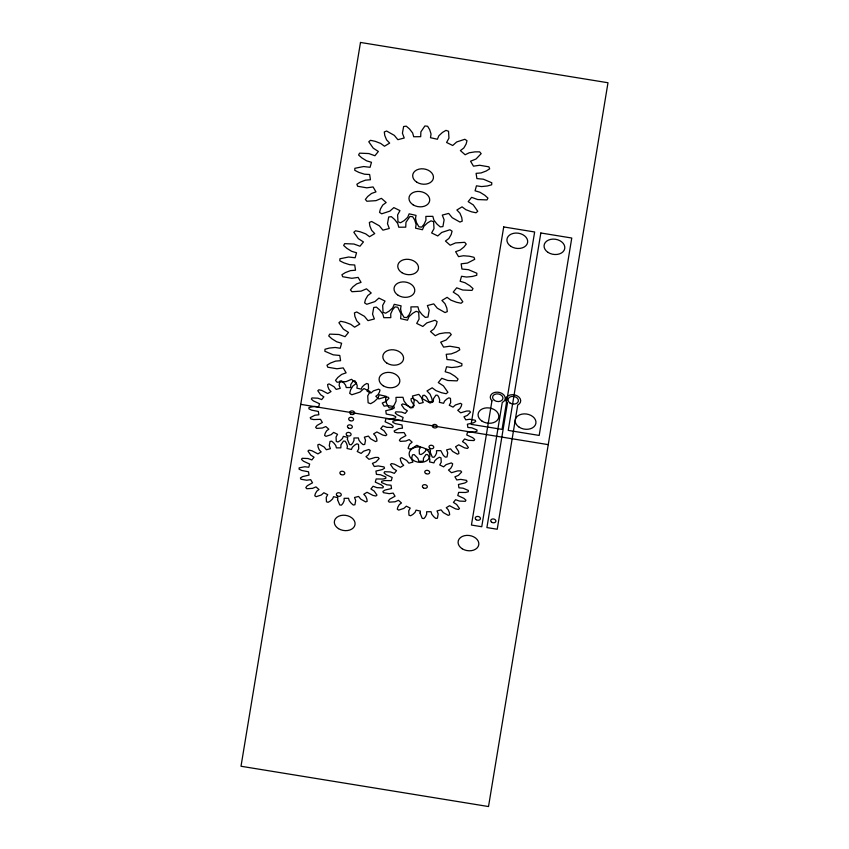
<?xml version="1.0" encoding="UTF-8"?>
<svg xmlns="http://www.w3.org/2000/svg" width="849" height="849" viewBox="0 0 849 849"><rect width="100%" height="100%" fill="white"/><g stroke="black" fill="none" stroke-linecap="round" stroke-linejoin="round"><path stroke-width="1.27" d="M300.748 404.357L548.252 444.643M337.541 499.626L339.727 504.943L341.457 505.123L342.964 503.308L344.174 500.73L344.11 498.331L348.536 498.289L349.204 500.677L351.189 503.224L353.248 504.996L354.914 504.773L355.678 500.507L354.521 497.493L358.575 496.432L360.804 499.159L365.707 501.929L367.161 501.324L366.853 499.085L365.707 496.325L363.765 494.267L367.044 492.282L372.955 495.402L375.905 496.028L376.988 495.105L374.176 491.072L370.907 488.971L373.104 486.265L376.945 487.655L382.825 487.899L383.43 486.732L381.424 484.928L375.279 482.115L376.171 478.953L383.079 479.048L385.796 478.305L385.871 477.032L380.554 474.761L376.436 474.368L375.927 471.068L382.337 469.571L384.523 468.213L384.066 466.939L378.229 465.942L374.271 466.504L372.424 463.374L375.895 461.973L379.142 458.587L378.187 457.441L375.194 457.452L368.986 459.288L365.983 456.635L368.148 455.022L369.602 452.528L370.164 450.384L368.806 449.482L363.637 451.19L361.112 453.408L357.238 451.509L358.734 448.771L358.48 444.409L356.856 443.836L354.617 445.152L352.356 447.253L351.412 449.471L347.05 448.495L347.39 446.139L346.509 443.337L345.225 441.236L343.495 441.045L340.969 444.791L340.842 447.837L336.416 447.879L335.748 445.492L333.763 442.945L331.704 441.183L330.038 441.395L329.274 445.661L330.431 448.675L326.377 449.747L324.148 447.009L319.245 444.25L317.791 444.855L318.099 447.083L319.245 449.853L321.187 451.901L317.908 453.886L311.997 450.777L309.047 450.14L307.964 451.063L310.776 455.096L314.045 457.208L311.848 459.914L308.007 458.524L302.127 458.28L301.522 459.436L303.517 461.24L309.673 464.063L308.781 467.226L304.664 466.748L299.156 467.863L299.081 469.147L301.682 470.452L308.516 471.8L309.025 475.111L302.615 476.597L300.429 477.966L300.886 479.239L306.722 480.226L310.681 479.664L312.528 482.794L307.253 485.745L305.81 487.581L306.765 488.727L312.559 488.355L315.966 486.891L318.969 489.533L316.804 491.157L315.35 493.64L314.788 495.784L316.146 496.686L321.315 494.988L323.84 492.76L327.714 494.659L326.218 497.397L326.472 501.77L328.096 502.332L330.335 501.016L332.596 498.925L333.54 496.697L337.902 497.673L337.541 499.626M347.379 439.294L349.555 444.6L351.284 444.78L352.791 442.976L354.001 440.398L353.937 437.999L358.363 437.946L359.031 440.334L361.016 442.881L363.075 444.653L364.741 444.43L365.505 440.175L364.348 437.161L368.402 436.089L370.631 438.816L375.534 441.586L376.988 440.981L376.68 438.753L375.534 435.983L373.592 433.935L376.871 431.95L382.782 435.059L385.733 435.696L386.815 434.762L384.003 430.74L380.734 428.628L382.931 425.922L386.773 427.312L392.652 427.556L393.257 426.4L391.262 424.596L385.106 421.773L385.998 418.61L390.116 419.088L395.623 417.973L395.698 416.689L393.098 415.384L386.263 414.036L385.764 410.725L392.164 409.229L394.35 407.87L393.894 406.597L388.057 405.599L384.098 406.172L382.252 403.031L385.722 401.641L388.969 398.245L388.014 397.109L385.022 397.109L378.813 398.945L375.81 396.303L377.975 394.679L379.429 392.185L379.991 390.041L378.633 389.15L373.464 390.848L370.939 393.076L367.065 391.166L368.562 388.439L368.307 384.066L366.683 383.493L364.444 384.82L362.183 386.911L361.239 389.129L356.877 388.152L357.227 385.796L356.336 382.995L355.062 380.893L353.322 380.713L350.796 384.459L350.669 387.494L346.243 387.547L345.575 385.159L343.59 382.612L341.531 380.84L339.865 381.063L339.101 385.319L340.258 388.333L336.204 389.404L333.975 386.677L329.072 383.907L327.618 384.512L327.926 386.741L329.072 389.511L331.014 391.569L327.735 393.543L321.824 390.434L318.874 389.797L317.791 390.731L320.604 394.753L323.872 396.865L321.675 399.571L317.834 398.181L311.954 397.937L311.35 399.094L313.355 400.898L319.5 403.721L318.619 406.883L314.501 406.406L308.983 407.531L308.909 408.804L311.509 410.109L318.343 411.457L318.853 414.768L314.862 415.257L310.256 417.623L310.713 418.897L313.652 419.576L320.508 419.332L322.355 422.462L317.091 425.402L315.637 427.249L316.592 428.384L322.387 428.013L325.793 426.548L328.796 429.191L326.632 430.814L325.178 433.308L324.615 435.452L325.974 436.344L331.142 434.646L333.668 432.417L337.541 434.327L336.045 437.055L336.3 441.427L337.923 442L340.162 440.673L342.423 438.583L343.367 436.365L347.729 437.341L347.379 439.294M385.616 399.412L386.582 403.487L389.054 407.796L391.792 408.082L394.169 405.228L396.08 401.153L395.984 397.364L402.957 397.29L404.018 401.068L407.149 405.079L410.396 407.881L413.038 407.531L414.248 400.802L412.423 396.037L418.812 394.361L422.335 398.669L430.082 403.031L432.374 402.086L431.886 398.552L430.082 394.191L427.005 390.943L432.183 387.813L435.972 390.625L441.522 392.726L446.181 393.734L447.89 392.27L443.443 385.902L438.296 382.57L441.756 378.304L447.826 380.501L457.112 380.883L458.067 379.047L454.905 376.203L450.076 373.21L445.194 371.745L446.595 366.757L451.668 367.532L457.505 366.917L461.803 365.739L461.92 363.722L453.525 360.156L447.02 359.53L446.224 354.309L451.222 353.884L456.338 351.942L459.797 349.799L459.065 347.793L449.853 346.222L443.603 347.114L440.684 342.168L446.16 339.961L451.286 334.602L449.779 332.808L445.056 332.808L439.336 333.731L435.261 335.705L430.517 331.524L433.935 328.966L436.227 325.04L437.118 321.654L434.975 320.232L426.814 322.917L422.823 326.441L416.71 323.427L419.077 319.107L418.674 312.209L416.106 311.318L412.572 313.398L409.006 316.709L407.509 320.211L400.632 318.672L400.993 313.886L397.746 307.2L395.008 306.913L392.62 309.779L390.72 313.843L390.816 317.632L383.833 317.706L382.782 313.928L379.641 309.917L376.394 307.115L373.751 307.465L372.552 314.194L374.377 318.959L367.978 320.646L364.454 316.327L356.707 311.965L354.426 312.92L354.903 316.444L356.718 320.805L359.796 324.053L354.617 327.183L350.817 324.371L345.278 322.27L340.619 321.272L338.91 322.726L343.346 329.094L348.504 332.426L345.044 336.692L338.974 334.506L329.688 334.113L328.733 335.949L331.895 338.793L336.724 341.786L341.606 343.251L340.205 348.239L335.122 347.474L329.295 348.079L324.997 349.257L324.88 351.274L333.264 354.84L339.78 355.466L340.576 360.687L335.578 361.112L330.463 363.054L327.003 365.197L327.735 367.203L336.947 368.774L343.198 367.893L346.116 372.828L341.691 374.398L337.796 377.487L335.504 380.394L337.021 382.199L346.159 381.604L351.539 379.291L356.283 383.472L352.866 386.03L350.563 389.956L349.682 393.342L351.826 394.764L359.987 392.079L363.966 388.555L370.09 391.569L367.723 395.889L368.126 402.787L370.695 403.678L374.229 401.598L377.794 398.298L379.28 394.785L386.168 396.334L385.616 399.412M400.548 308.93L401.513 313.005L403.986 317.314L406.724 317.611L409.112 314.746L411.012 310.67L410.916 306.892L417.899 306.818L418.95 310.585L422.091 314.608L425.338 317.399L427.981 317.059L429.18 310.331L427.355 305.566L433.754 303.878L437.277 308.187L445.025 312.559L447.306 311.604L446.829 308.081L445.014 303.709L441.936 300.472L447.115 297.341L450.915 300.143L456.454 302.255L461.113 303.252L462.822 301.788L458.386 295.431L453.228 292.098L456.688 287.832L462.758 290.018L472.044 290.4L472.999 288.575L469.837 285.731L465.019 282.738L460.126 281.274L461.527 276.286L466.61 277.05L472.437 276.445L476.735 275.267L476.851 273.251L468.468 269.674L461.952 269.048L461.156 263.827L467.459 263.063L474.729 259.316L473.997 257.311L469.359 256.228L463.363 255.751L458.534 256.631L455.616 251.686L460.041 250.126L463.936 247.038L466.228 244.13L464.711 242.326L455.573 242.91L450.193 245.234L445.449 241.052L448.866 238.495L451.169 234.557L452.061 231.183L449.906 229.761L441.745 232.446L437.766 235.958L431.642 232.955L434.009 228.636L433.606 221.738L431.037 220.836L427.503 222.916L423.938 226.227L422.452 229.729L415.564 228.19L416.106 224.476L414.705 220.05L412.678 216.728L409.94 216.442L405.949 222.353L405.748 227.161L398.775 227.235L397.714 223.457L394.583 219.445L391.336 216.644L388.693 216.994L387.484 223.722L389.309 228.477L382.92 230.164L379.397 225.855L371.65 221.493L369.357 222.438L369.846 225.972L371.65 230.334L374.727 233.581L369.548 236.712L365.76 233.9L360.209 231.788L355.551 230.79L353.842 232.255L358.289 238.622L363.436 241.944L359.976 246.221L353.906 244.024L344.62 243.642L343.665 245.467L346.827 248.322L351.656 251.315L356.538 252.769L355.137 257.767L348.642 257.014L339.929 258.775L339.812 260.792L343.919 262.861L349.608 264.686L354.712 264.994L355.508 270.215L350.51 270.629L345.394 272.571L341.935 274.726L342.667 276.732L351.879 278.302L358.14 277.411L361.048 282.356L356.622 283.916L352.728 287.004L350.446 289.912L351.953 291.716L361.09 291.133L366.471 288.819L371.215 292.99L367.797 295.548L365.505 299.485L364.614 302.87L366.757 304.282L374.918 301.597L378.909 298.084L385.022 301.087L382.666 305.407L383.058 312.305L385.626 313.207L389.16 311.127L392.737 307.816L394.223 304.313L401.099 305.852L400.548 308.93M415.49 218.458L416.445 222.534L418.918 226.842L421.656 227.129L424.044 224.274L425.943 220.199L425.848 216.41L432.831 216.336L433.892 220.114L437.023 224.125L440.27 226.927L442.913 226.577L444.123 219.849L442.297 215.094L448.686 213.407L452.209 217.715L459.956 222.077L462.238 221.133L461.76 217.599L459.956 213.237L456.879 209.99L462.058 206.859L465.846 209.671L471.386 211.783L476.056 212.781L477.754 211.316L473.317 204.949L468.17 201.627L471.63 197.35L477.69 199.547L486.976 199.929L487.942 198.104L484.779 195.249L479.95 192.256L475.069 190.802L476.459 185.804L481.542 186.578L487.379 185.973L491.667 184.795L491.783 182.768L483.399 179.203L476.894 178.577L476.098 173.355L481.086 172.941L486.201 170.999L489.661 168.845L488.928 166.839L479.717 165.268L473.466 166.16L470.558 161.214L476.034 159.007L481.16 153.658L479.653 151.854L474.931 151.865L469.21 152.778L465.135 154.751L460.381 150.57L463.809 148.023L466.101 144.086L466.992 140.701L464.849 139.278L456.688 141.963L452.697 145.487L446.585 142.483L448.941 138.164L448.537 131.266L445.969 130.364L442.435 132.444L438.869 135.755L437.384 139.257L430.496 137.718L431.037 133.993L429.636 129.579L427.62 126.257L424.882 125.96L420.881 131.882L420.69 136.678L413.707 136.753L412.646 132.985L409.515 128.963L406.268 126.172L403.625 126.512L402.415 133.24L404.241 138.005L397.852 139.692L394.329 135.384L386.582 131.011L384.3 131.966L384.777 135.49L386.582 139.862L389.659 143.099L384.48 146.23L380.692 143.428L375.152 141.316L370.493 140.318L368.784 141.772L373.22 148.14L378.367 151.472L374.908 155.738L368.848 153.552L359.562 153.16L358.596 154.996L361.759 157.84L366.588 160.832L371.469 162.297L370.079 167.285L363.574 166.542L354.871 168.304L354.755 170.32L358.851 172.389L364.539 174.215L369.644 174.512L370.44 179.744L365.452 180.158L360.337 182.1L356.877 184.244L357.609 186.26L366.821 187.831L373.072 186.939L375.98 191.885L371.565 193.445L367.659 196.533L365.378 199.441L366.885 201.245L376.022 200.651L381.403 198.337L386.157 202.518L382.729 205.076L380.437 209.003L379.545 212.388L381.689 213.81L389.85 211.125L393.84 207.612L399.953 210.616L397.597 214.935L398.001 221.833L400.569 222.735L404.103 220.644L407.669 217.344L409.154 213.831L416.042 215.381L415.49 218.458M420.053 513.061L422.229 518.368L423.959 518.548L425.466 516.744L426.676 514.165L426.612 511.767L431.037 511.714L431.706 514.112L433.69 516.648L435.749 518.421L437.415 518.198L438.18 513.942L437.033 510.928L441.077 509.856L443.305 512.594L448.219 515.354L449.662 514.749L449.354 512.52L448.208 509.75L446.266 507.702L449.546 505.717L455.457 508.827L458.407 509.464L459.489 508.54L456.677 504.508L453.419 502.396L455.605 499.69L459.447 501.08L465.326 501.324L465.931 500.167L463.936 498.363L457.781 495.54L458.672 492.378L465.581 492.484L468.298 491.741L468.372 490.457L463.066 488.196L458.938 487.804L458.439 484.492L464.838 482.996L467.024 481.638L466.568 480.364L460.731 479.377L456.773 479.94L454.926 476.809L458.396 475.408L461.644 472.023L460.689 470.877L457.696 470.877L451.488 472.713L448.484 470.07L450.649 468.446L452.103 465.963L452.666 463.819L451.307 462.917L446.139 464.615L443.613 466.844L439.74 464.944L441.236 462.206L440.981 457.834L439.358 457.271L437.118 458.587L434.858 460.678L433.913 462.896L429.562 461.92L429.902 459.564L429.01 456.773L427.737 454.661L425.996 454.48L423.471 458.227L423.343 461.262L418.918 461.315L417.867 458.29L414.206 454.608L412.54 454.831L411.903 456.953L411.871 459.765L412.932 462.1L408.878 463.172L406.65 460.445L401.747 457.675L400.293 458.28L400.601 460.519L401.747 463.278L403.689 465.337L400.41 467.321L394.498 464.201L391.548 463.565L390.466 464.499L393.278 468.531L396.547 470.633L394.35 473.339L390.508 471.948L384.629 471.704L384.024 472.861L386.03 474.665L392.174 477.488L391.293 480.651L384.374 480.545L381.657 481.298L381.583 482.572L386.9 484.832L391.018 485.235L391.527 488.536L385.117 490.032L382.931 491.391L383.387 492.664L389.224 493.662L393.183 493.099L395.029 496.23L389.765 499.17L388.311 501.016L389.267 502.152L395.061 501.78L398.468 500.316L401.471 502.969L399.306 504.582L397.852 507.076L397.29 509.22L398.648 510.111L403.816 508.413L406.342 506.184L410.216 508.095L408.719 510.833L408.974 515.194L410.598 515.768L412.837 514.452L415.097 512.35L416.042 510.132L420.404 511.109L420.053 513.061M430.146 451.944L432.258 457.091L433.945 457.271L435.41 455.52L436.577 453.016L436.513 450.692L440.801 450.639L443.38 455.425L445.375 457.144L446.998 456.932L447.741 452.804L446.616 449.874L450.543 448.845L452.708 451.488L457.473 454.173L458.874 453.589L458.577 451.424L455.573 446.744L458.757 444.823L464.499 447.837L467.353 448.452L468.404 447.561L465.677 443.645L462.514 441.607L464.636 438.975L468.372 440.323L474.071 440.567L474.655 439.442L472.713 437.691L466.748 434.953L467.608 431.886L474.315 431.982L476.947 431.26L477.021 430.019L471.874 427.832L467.873 427.45L467.385 424.235L473.593 422.791L475.716 421.465L475.27 420.234L469.614 419.268L465.772 419.82L463.978 416.774L467.343 415.426L470.495 412.136L469.571 411.022L466.663 411.033L460.646 412.816L457.728 410.247L459.829 408.677L461.24 406.257L461.792 404.177L460.476 403.307L455.457 404.952L453.016 407.117L449.259 405.27L450.702 402.617L450.458 398.383L448.877 397.831L446.712 399.104L444.515 401.142L443.603 403.286L439.368 402.341L439.708 400.059L438.848 397.343L437.606 395.305L435.919 395.125L433.468 398.754L433.34 401.704L429.053 401.757L426.485 396.971L424.489 395.252L422.866 395.464L422.123 399.592L423.248 402.522L419.321 403.551L417.156 400.908L412.391 398.223L410.99 398.807L411.287 400.972L414.291 405.652L411.107 407.573L405.366 404.559L402.511 403.944L401.46 404.835L404.188 408.751L407.35 410.789L405.228 413.421L401.492 412.073L395.793 411.829L395.199 412.954L397.152 414.705L403.116 417.443L402.256 420.51L398.255 420.053L392.907 421.136L392.843 422.377L395.358 423.64L401.991 424.956L402.479 428.161L398.616 428.628L394.138 430.931L394.594 432.162L397.438 432.831L404.092 432.576L405.886 435.622L400.77 438.477L399.37 440.26L400.293 441.374L405.907 441.013L409.218 439.58L412.126 442.149L409.6 444.26L408.072 448.219L409.388 449.089L412.052 448.41L416.848 445.279L420.605 447.126L419.162 449.779L419.406 454.013L420.987 454.565L423.152 453.292L425.349 451.265L426.262 449.11L430.485 450.055L430.146 451.944M360.485 42.45L241.01 766.254L488.515 806.55L607.99 82.746L360.485 42.45M503.712 226.938L471.121 424.351L502.056 429.382L534.647 231.979L503.712 226.938M491.953 400.781L471.439 525.053L481.754 526.73L502.268 402.458A7.524 5.497 9.1 0 0 503.669 394.753A7.524 5.497 9.1 0 0 493.11 393.034A7.524 5.497 9.1 0 0 491.953 400.781M507.426 403.296L486.912 527.569L497.227 529.245L517.741 404.973A7.524 5.497 9.1 0 0 519.142 397.279A7.524 5.497 9.1 0 0 508.572 395.56A7.524 5.497 9.1 0 0 507.426 403.296M540.834 232.987L508.243 430.39L539.189 435.431L571.77 238.028L540.834 232.987M348.398 428.023A2.483 1.815 9.1 0 0 352.324 427.079A2.483 1.815 9.1 0 0 348.907 424.924A2.483 1.815 9.1 0 0 348.398 428.023M416.838 182.206A10.453 7.641 9.1 0 0 433.393 178.194A10.453 7.641 9.1 0 0 418.992 169.142A10.453 7.641 9.1 0 0 416.838 182.206M413.113 204.821A10.453 7.641 9.1 0 0 429.658 200.81A10.453 7.641 9.1 0 0 415.267 191.768A10.453 7.641 9.1 0 0 413.113 204.821M401.906 272.678A10.453 7.641 9.1 0 0 418.451 268.666A10.453 7.641 9.1 0 0 404.06 259.624A10.453 7.641 9.1 0 0 401.906 272.678M398.17 295.303A10.453 7.641 9.1 0 0 414.715 291.292A10.453 7.641 9.1 0 0 400.325 282.239A10.453 7.641 9.1 0 0 398.17 295.303M383.239 385.775A10.453 7.641 9.1 0 0 399.783 381.763A10.453 7.641 9.1 0 0 385.393 372.722A10.453 7.641 9.1 0 0 383.239 385.775M386.974 363.16A10.453 7.641 9.1 0 0 403.519 359.148A10.453 7.641 9.1 0 0 389.129 350.096A10.453 7.641 9.1 0 0 386.974 363.16M413.283 460.349A10.453 7.641 9.1 0 0 429.838 456.338A10.453 7.641 9.1 0 0 415.448 447.285A10.453 7.641 9.1 0 0 413.283 460.349M462.227 548.772A10.453 7.641 9.1 0 0 478.772 544.761A10.453 7.641 9.1 0 0 464.382 535.719A10.453 7.641 9.1 0 0 462.227 548.772M338.475 528.63A10.453 7.641 9.1 0 0 355.02 524.618A10.453 7.641 9.1 0 0 340.629 515.566A10.453 7.641 9.1 0 0 338.475 528.63M510.875 246.337A10.453 7.641 9.1 0 0 527.59 242.623A10.453 7.641 9.1 0 0 513.465 233.348A10.453 7.641 9.1 0 0 510.875 246.337M482.03 421.125A10.453 7.641 9.1 0 0 498.734 417.411A10.453 7.641 9.1 0 0 484.609 408.136A10.453 7.641 9.1 0 0 482.03 421.125M548.008 252.376A10.453 7.641 9.1 0 0 564.712 248.672A10.453 7.641 9.1 0 0 550.587 239.397A10.453 7.641 9.1 0 0 548.008 252.376M519.153 427.164A10.453 7.641 9.1 0 0 535.868 423.46A10.453 7.641 9.1 0 0 521.732 414.174A10.453 7.641 9.1 0 0 519.153 427.164M476.236 519.737A2.611 1.91 9.1 0 0 480.417 518.813A2.611 1.91 9.1 0 0 476.883 516.489A2.611 1.91 9.1 0 0 476.236 519.737M491.656 522.231A2.611 1.91 9.1 0 0 495.869 521.371A2.611 1.91 9.1 0 0 492.409 519.004A2.611 1.91 9.1 0 0 491.656 522.231M509.856 402.904A5.221 3.821 9.1 0 0 518.336 401.312A5.221 3.821 9.1 0 0 511.491 396.483A5.221 3.821 9.1 0 0 509.856 402.904M494.383 400.388A5.221 3.821 9.1 0 0 502.863 398.786A5.221 3.821 9.1 0 0 496.018 393.968A5.221 3.821 9.1 0 0 494.383 400.388M429.934 448.336A2.409 1.762 9.1 0 0 433.743 447.412A2.409 1.762 9.1 0 0 430.432 445.322A2.409 1.762 9.1 0 0 429.934 448.336M433.372 427.493A2.409 1.762 9.1 0 0 437.193 426.569A2.409 1.762 9.1 0 0 433.871 424.479A2.409 1.762 9.1 0 0 433.372 427.493M337.329 495.901A2.483 1.815 9.1 0 0 341.256 494.956A2.483 1.815 9.1 0 0 337.838 492.802A2.483 1.815 9.1 0 0 337.329 495.901M340.873 474.421A2.483 1.815 9.1 0 0 344.8 473.466A2.483 1.815 9.1 0 0 341.383 471.312A2.483 1.815 9.1 0 0 340.873 474.421M347.156 435.569A2.483 1.815 9.1 0 0 351.083 434.614A2.483 1.815 9.1 0 0 347.666 432.47A2.483 1.815 9.1 0 0 347.156 435.569M350.701 414.079A2.483 1.815 9.1 0 0 354.627 413.123A2.483 1.815 9.1 0 0 351.21 410.98A2.483 1.815 9.1 0 0 350.701 414.079M425.731 473.53A2.505 1.825 9.1 0 0 429.69 472.575A2.505 1.825 9.1 0 0 426.24 470.41A2.505 1.825 9.1 0 0 425.731 473.53M423.364 487.857A2.505 1.825 9.1 0 0 427.323 486.901A2.505 1.825 9.1 0 0 423.884 484.737A2.505 1.825 9.1 0 0 423.364 487.857M349.639 420.488A2.483 1.815 9.1 0 0 353.577 419.533A2.483 1.815 9.1 0 0 350.159 417.39A2.483 1.815 9.1 0 0 349.639 420.488"/></g></svg>
